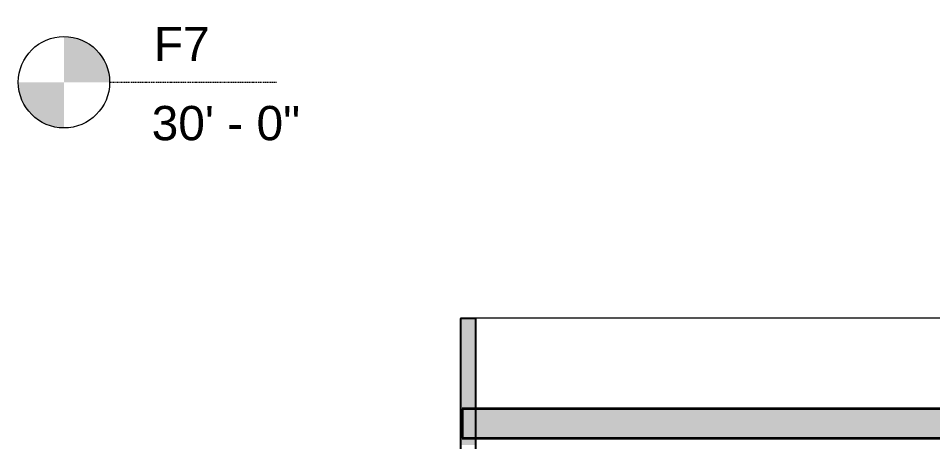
# Model space of a CAD drawing. Header units: inches. Extents: x -657 to 218, y -22 to 381.
# Drawn here: x -657.1 to -354.4, y 241.1 to 381.1 of the extents above; entities that cross this region are included whole.
import ezdxf

# ---------------------------------------------------------------- set-up
doc = ezdxf.new("R2010")
doc.units = ezdxf.units.IN
doc.header["$MEASUREMENT"] = 0
doc.linetypes.add('Centre', pattern=[1.181102, 0.472441, -0.23622, 0.23622, -0.23622])
for name, color, linetype, lineweight in [('A-FLOR', 192, 'Continuous', 9), ('A-FLOR-LEVL', 51, 'Continuous', 9), ('A-FLOR-PATT', 8, 'Continuous', 9), ('A-WALL-PATT', 111, 'Continuous', 9), ('I-WALL', 2, 'Continuous', 9)]:
    doc.layers.add(name, color=color, linetype=linetype, lineweight=lineweight)
doc.styles.add('Arial', font='arial.ttf', dxfattribs={"height": 11.338583})

# ---------------------------------------------------------------- blocks, each defined once
blk = doc.blocks.new('Level - Standard-24867-Section 2')
at = {"layer": 'A-FLOR-LEVL'}
h = blk.add_hatch(color=256, dxfattribs=at)
edge = h.paths.add_edge_path()
edge.add_line((-115.12, 0), (-100, 0))
edge.add_arc((-115.12, 0), 15.12, 0, 90)
edge.add_line((-115.12, 15.12), (-115.12, 0))
h = blk.add_hatch(color=256, dxfattribs=at)
edge = h.paths.add_edge_path()
edge.add_line((-115.12, -15.12), (-115.12, 0))
edge.add_line((-115.12, 0), (-130.24, 0))
edge.add_arc((-115.12, 0), 15.12, 180, 270)
blk.add_circle((-115.12, 0), 15.12, dxfattribs=at)

msp = doc.modelspace()

# ---------------------------------------------------------------- hatches: boundary and pattern name
at = {"layer": 'A-FLOR-PATT'}
msp.add_hatch(color=256, dxfattribs=at).paths.add_polyline_path([(37.86, 242.27), (59.87, 242.27), (59.87, 252), (-510.13, 252), (-510.13, 242.27), (-14.99, 242.27)])
at = {"layer": 'A-WALL-PATT'}
msp.add_hatch(color=256, dxfattribs=at).paths.add_polyline_path([(-505.59, 240), (-505.59, 281.82), (-510.7, 281.82), (-510.7, 240)])

# ---------------------------------------------------------------- linework, layer by layer
at = {"layer": 'A-FLOR', "lineweight": 35}
for p, q in [((59.87, 252), (-510.13, 252)), ((-510.13, 252), (-510.13, 242.27)), ((-510.13, 242.27), (59.87, 242.27))]:
    msp.add_line(p, q, dxfattribs=at)
at = {"layer": 'A-FLOR-LEVL', "linetype": 'Centre'}
msp.add_line((-626.88, 360), (-571.59, 360), dxfattribs=at)
at = {"layer": 'I-WALL'}
for p, q in [((-301.88, 281.96), (-510.7, 281.96)), ((-510.7, 281.96), (-510.7, 281.82))]:
    msp.add_line(p, q, dxfattribs=at)
at = {"layer": 'I-WALL', "lineweight": 25}
for p, q in [((-510.7, 281.82), (-510.7, 0)), ((-505.59, 281.82), (-510.7, 281.82)), ((-505.59, 0), (-505.59, 281.82))]:
    msp.add_line(p, q, dxfattribs=at)

# ---------------------------------------------------------------- block references
at = {"layer": 'A-FLOR-LEVL'}
msp.add_blockref('Level - Standard-24867-Section 2', (-526.88, 360), dxfattribs=at)

# ---------------------------------------------------------------- texts
at = {"layer": 'A-FLOR-LEVL', "char_height": 11.339, "attachment_point": 1, "style": 'Arial', "bg_fill": 3, "box_fill_scale": 1.25, "bg_fill_color": 256, "bg_fill_true_color": 13158600, "bg_fill_transparency": 0}
for s, insert, width in [('F7', (-612.25, 378.31), 22.725), ('30\' - 0"', (-612.96, 352.16), 60.6)]:
    msp.add_mtext(s, dxfattribs=dict(at, insert=insert, width=width))

doc.saveas('drawing.dxf')
